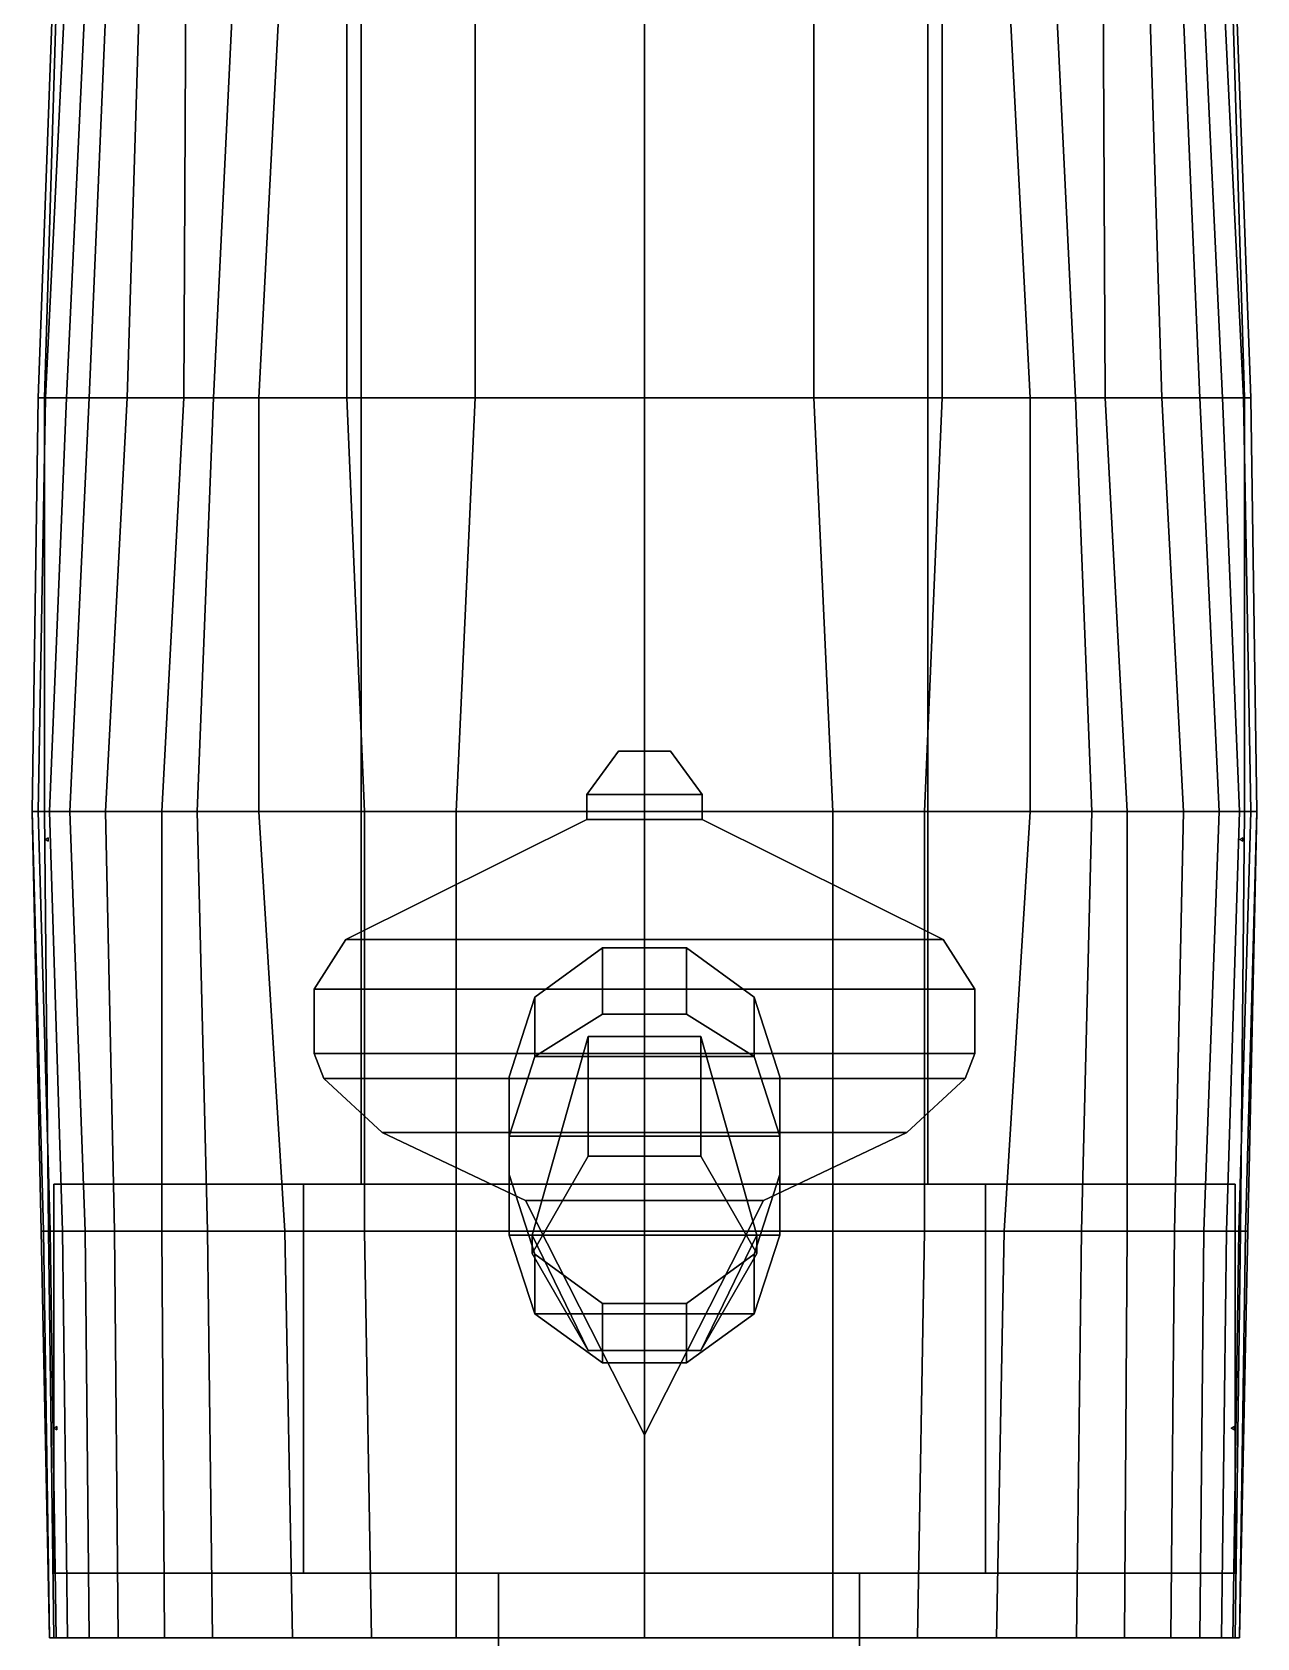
# Model space of a CAD drawing. Extents: x -6 to 6, y -57 to 57.
# Drawn here: x -6.38 to 6.38, y -8.95 to 7.77 of the extents above; entities that cross this region are included whole.
import ezdxf

# ---------------------------------------------------------------- set-up
doc = ezdxf.new("R2010")
doc.units = 0
doc.layers.get('0').update_dxf_attribs({"linetype": 'CONTINUOUS'})

msp = doc.modelspace()

# ---------------------------------------------------------------- linework, layer by layer
for points in [[(-2.95, 13.24, 6.2), (-2.95, 13.24, 4.01), (-2.95, -4.23, 3.33), (-2.95, -4.23, 5.58)], [(2.95, -4.23, 5.58), (2.95, 13.24, 6.2), (-2.95, 13.24, 6.2), (-2.95, -4.23, 5.58)], [(2.95, -4.23, 3.33), (2.95, 13.24, 4.01), (2.95, 13.24, 6.2), (2.95, -4.23, 5.58)], [(-6.159, 8.256, 1.963), (-6.03, 8.256, 0.4), (-6.237, 3.959, 0.4), (-6.315, 3.959, 1.683)], [(-6.118, 8.256, 3.842), (-6.159, 8.256, 2.926), (-6.315, 3.959, 2.517), (-6.247, 3.959, 3.661)], [(-6.159, 8.256, 2.926), (-6.159, 8.256, 1.963), (-6.315, 3.959, 1.683), (-6.315, 3.959, 2.517)], [(6.118, 8.256, 3.842), (-6.118, 8.256, 3.842), (-6.247, 3.959, 3.661), (6.247, 3.959, 3.661)], [(-6.03, 8.256, 0.4), (-5.818, 8.256, -0.754), (-6.02, 3.959, -0.754), (-6.237, 3.959, 0.4)], [(-5.818, 8.256, -0.754), (-5.6, 8.256, -1.432), (-5.782, 3.959, -1.432), (-6.02, 3.959, -0.754)], [(-5.6, 8.256, -1.432), (-5.254, 8.256, -2.111), (-5.388, 3.959, -2.111), (-5.782, 3.959, -1.432)], [(-5.254, 8.256, -2.111), (-4.777, 8.256, -2.69), (-4.798, 3.959, -2.789), (-5.388, 3.959, -2.111)], [(-4.777, 8.256, -2.69), (-4.281, 8.256, -3.027), (-4.488, 3.959, -3.027), (-4.798, 3.959, -2.789)], [(-4.281, 8.256, -3.027), (-3.794, 8.256, -3.275), (-4.017, 3.959, -3.275), (-4.488, 3.959, -3.027)], [(-3.794, 8.256, -3.275), (-3.1, 8.256, -3.534), (-3.1, 3.959, -3.632), (-4.017, 3.959, -3.275)], [(-3.1, 8.256, -3.534), (-1.765, 8.256, -3.855), (-1.765, 3.959, -3.891), (-3.1, 3.959, -3.632)], [(0, 3.959, -3.974), (-1.765, 3.959, -3.891), (-1.765, 8.256, -3.855), (0, 8.256, -3.974)], [(0, 8.256, -3.974), (1.765, 8.256, -3.855), (1.765, 3.959, -3.891), (0, 3.959, -3.974)], [(3.1, 3.959, -3.632), (1.765, 3.959, -3.891), (1.765, 8.256, -3.855), (3.1, 8.256, -3.534)], [(4.017, 3.959, -3.275), (3.1, 3.959, -3.632), (3.1, 8.256, -3.534), (3.794, 8.256, -3.275)], [(4.488, 3.959, -3.027), (4.017, 3.959, -3.275), (3.794, 8.256, -3.275), (4.281, 8.256, -3.027)], [(4.798, 3.959, -2.789), (4.488, 3.959, -3.027), (4.281, 8.256, -3.027), (4.777, 8.256, -2.69)], [(5.388, 3.959, -2.111), (4.798, 3.959, -2.789), (4.777, 8.256, -2.69), (5.254, 8.256, -2.111)], [(5.782, 3.959, -1.432), (5.388, 3.959, -2.111), (5.254, 8.256, -2.111), (5.6, 8.256, -1.432)], [(6.02, 3.959, -0.754), (5.782, 3.959, -1.432), (5.6, 8.256, -1.432), (5.818, 8.256, -0.754)], [(6.237, 3.959, 0.4), (6.02, 3.959, -0.754), (5.818, 8.256, -0.754), (6.03, 8.256, 0.4)], [(6.315, 3.959, 1.683), (6.237, 3.959, 0.4), (6.03, 8.256, 0.4), (6.159, 8.256, 1.963)], [(6.247, 3.959, 3.661), (6.315, 3.959, 2.517), (6.159, 8.256, 2.926), (6.118, 8.256, 3.842)], [(6.315, 3.959, 2.517), (6.315, 3.959, 1.683), (6.159, 8.256, 1.963), (6.159, 8.256, 2.926)], [(-6.247, 3.959, 3.661), (-6.315, 3.959, 2.517), (-6.377, -0.349, 1.911), (-6.247, -0.349, 3.547)], [(-6.315, 3.959, 2.517), (-6.315, 3.959, 1.683), (-6.377, -0.349, 0.923), (-6.377, -0.349, 1.911)], [(-6.315, 3.959, 1.683), (-6.237, 3.959, 0.4), (-6.315, -0.349, 0.058), (-6.377, -0.349, 0.923)], [(-6.237, 3.959, 0.4), (-6.02, 3.959, -0.754), (-6.196, -0.349, -0.754), (-6.315, -0.349, 0.058)], [(6.247, 3.959, 3.661), (-6.247, 3.959, 3.661), (-6.247, -0.349, 3.547), (6.247, -0.349, 3.547)], [(-6.02, 3.959, -0.754), (-5.782, 3.959, -1.432), (-5.983, -0.349, -1.432), (-6.196, -0.349, -0.754)], [(-5.782, 3.959, -1.432), (-5.388, 3.959, -2.111), (-5.611, -0.349, -2.111), (-5.983, -0.349, -1.432)], [(-5.388, 3.959, -2.111), (-4.798, 3.959, -2.789), (-5.026, -0.349, -2.789), (-5.611, -0.349, -2.111)], [(-4.798, 3.959, -2.789), (-4.488, 3.959, -3.027), (-4.658, -0.349, -3.027), (-5.026, -0.349, -2.789)], [(-4.488, 3.959, -3.027), (-4.017, 3.959, -3.275), (-4.017, -0.349, -3.358), (-4.658, -0.349, -3.027)], [(-4.017, 3.959, -3.275), (-3.1, 3.959, -3.632), (-2.914, -0.349, -3.663), (-4.017, -0.349, -3.358)], [(-3.1, 3.959, -3.632), (-1.765, 3.959, -3.891), (-1.962, -0.349, -3.829), (-2.914, -0.349, -3.663)], [(0, -0.349, -3.974), (-1.962, -0.349, -3.829), (-1.765, 3.959, -3.891), (0, 3.959, -3.974)], [(0, 3.959, -3.974), (1.765, 3.959, -3.891), (1.962, -0.349, -3.829), (0, -0.349, -3.974)], [(2.914, -0.349, -3.663), (1.962, -0.349, -3.829), (1.765, 3.959, -3.891), (3.1, 3.959, -3.632)], [(4.017, -0.349, -3.358), (2.914, -0.349, -3.663), (3.1, 3.959, -3.632), (4.017, 3.959, -3.275)], [(4.658, -0.349, -3.027), (4.017, -0.349, -3.358), (4.017, 3.959, -3.275), (4.488, 3.959, -3.027)], [(5.026, -0.349, -2.789), (4.658, -0.349, -3.027), (4.488, 3.959, -3.027), (4.798, 3.959, -2.789)], [(5.611, -0.349, -2.111), (5.026, -0.349, -2.789), (4.798, 3.959, -2.789), (5.388, 3.959, -2.111)], [(5.983, -0.349, -1.432), (5.611, -0.349, -2.111), (5.388, 3.959, -2.111), (5.782, 3.959, -1.432)], [(6.196, -0.349, -0.754), (5.983, -0.349, -1.432), (5.782, 3.959, -1.432), (6.02, 3.959, -0.754)], [(6.315, -0.349, 0.058), (6.196, -0.349, -0.754), (6.02, 3.959, -0.754), (6.237, 3.959, 0.4)], [(6.377, -0.349, 0.923), (6.315, -0.349, 0.058), (6.237, 3.959, 0.4), (6.315, 3.959, 1.683)], [(6.247, -0.349, 3.547), (6.377, -0.349, 1.911), (6.315, 3.959, 2.517), (6.247, 3.959, 3.661)], [(6.377, -0.349, 1.911), (6.377, -0.349, 0.923), (6.315, 3.959, 1.683), (6.315, 3.959, 2.517)], [(-0.6, -0.17, 9.04), (-0.27, 0.28, 9.04), (0.27, 0.28, 9.04), (0.6, -0.17, 9.04)], [(0.6, -0.17, 9.04), (0.27, 0.28, 9.04), (-0.27, 0.28, 9.04), (-0.6, -0.17, 9.04)], [(-0.6, -0.43, 9.04), (-0.6, -0.17, 9.04), (0.6, -0.17, 9.04), (0.6, -0.43, 9.04)], [(0.6, -0.43, 9.04), (0.6, -0.17, 9.04), (-0.6, -0.17, 9.04), (-0.6, -0.43, 9.04)], [(-6.247, -0.349, 3.547), (-6.377, -0.349, 1.911), (-6.284, -4.717, 1.911), (-6.206, -4.717, 3.402)], [(-6.377, -0.349, 1.911), (-6.377, -0.349, 0.923), (-6.258, -4.717, 0.923), (-6.284, -4.717, 1.911)], [(-6.377, -0.349, 0.923), (-6.315, -0.349, 0.058), (-6.19, -4.717, 0.058), (-6.258, -4.717, 0.923)], [(-6.315, -0.349, 0.058), (-6.196, -0.349, -0.754), (-6.061, -4.717, -0.754), (-6.19, -4.717, 0.058)], [(6.247, -0.349, 3.547), (-6.247, -0.349, 3.547), (-6.206, -4.717, 3.402), (6.206, -4.717, 3.402)], [(-6.196, -0.349, -0.754), (-5.983, -0.349, -1.432), (-5.823, -4.717, -1.432), (-6.061, -4.717, -0.754)], [(-5.983, -0.349, -1.432), (-5.611, -0.349, -2.111), (-5.518, -4.717, -2.023), (-5.823, -4.717, -1.432)], [(-5.611, -0.349, -2.111), (-5.026, -0.349, -2.789), (-5.026, -4.717, -2.576), (-5.518, -4.717, -2.023)], [(-5.026, -0.349, -2.789), (-4.658, -0.349, -3.027), (-4.55, -4.717, -2.975), (-5.026, -4.717, -2.576)], [(-4.658, -0.349, -3.027), (-4.017, -0.349, -3.358), (-3.747, -4.717, -3.358), (-4.55, -4.717, -2.975)], [(-4.017, -0.349, -3.358), (-2.914, -0.349, -3.663), (-2.914, -4.717, -3.575), (-3.747, -4.717, -3.358)], [(3.11, -1.68, 9.04), (0.6, -0.43, 9.04), (-0.6, -0.43, 9.04), (-3.11, -1.68, 9.04)], [(-3.11, -1.68, 9.04), (-0.6, -0.43, 9.04), (0.6, -0.43, 9.04), (3.11, -1.68, 9.04)], [(-2.914, -0.349, -3.663), (-1.962, -0.349, -3.829), (-1.962, -4.717, -3.782), (-2.914, -4.717, -3.575)], [(0, -4.717, -3.974), (-1.962, -4.717, -3.782), (-1.962, -0.349, -3.829), (0, -0.349, -3.974)], [(0, -0.349, -3.974), (1.962, -0.349, -3.829), (1.962, -4.717, -3.782), (0, -4.717, -3.974)], [(2.914, -4.717, -3.575), (1.962, -4.717, -3.782), (1.962, -0.349, -3.829), (2.914, -0.349, -3.663)], [(3.747, -4.717, -3.358), (2.914, -4.717, -3.575), (2.914, -0.349, -3.663), (4.017, -0.349, -3.358)], [(4.55, -4.717, -2.975), (3.747, -4.717, -3.358), (4.017, -0.349, -3.358), (4.658, -0.349, -3.027)], [(5.026, -4.717, -2.576), (4.55, -4.717, -2.975), (4.658, -0.349, -3.027), (5.026, -0.349, -2.789)], [(5.518, -4.717, -2.023), (5.026, -4.717, -2.576), (5.026, -0.349, -2.789), (5.611, -0.349, -2.111)], [(5.823, -4.717, -1.432), (5.518, -4.717, -2.023), (5.611, -0.349, -2.111), (5.983, -0.349, -1.432)], [(6.061, -4.717, -0.754), (5.823, -4.717, -1.432), (5.983, -0.349, -1.432), (6.196, -0.349, -0.754)], [(6.19, -4.717, 0.058), (6.061, -4.717, -0.754), (6.196, -0.349, -0.754), (6.315, -0.349, 0.058)], [(6.258, -4.717, 0.923), (6.19, -4.717, 0.058), (6.315, -0.349, 0.058), (6.377, -0.349, 0.923)], [(6.206, -4.717, 3.402), (6.284, -4.717, 1.911), (6.377, -0.349, 1.911), (6.247, -0.349, 3.547)], [(6.284, -4.717, 1.911), (6.258, -4.717, 0.923), (6.377, -0.349, 0.923), (6.377, -0.349, 1.911)], [(-6.21, -0.623, 3.53), (-6.24, -0.64, 3.53), (-6.24, -0.64, 4.53), (-6.21, -0.623, 4.53)], [(-6.24, -0.64, 3.53), (-6.21, -0.657, 3.53), (-6.21, -0.657, 4.53), (-6.24, -0.64, 4.53)], [(-6.21, -0.657, 3.53), (-6.21, -0.623, 3.53), (-6.21, -0.623, 4.53), (-6.21, -0.657, 4.53)], [(6.23, -0.623, 3.53), (6.2, -0.64, 3.53), (6.2, -0.64, 4.53), (6.23, -0.623, 4.53)], [(6.2, -0.64, 3.53), (6.23, -0.657, 3.53), (6.23, -0.657, 4.53), (6.2, -0.64, 4.53)], [(6.23, -0.657, 3.53), (6.23, -0.623, 3.53), (6.23, -0.623, 4.53), (6.23, -0.657, 4.53)], [(-3.44, -2.2, 9.04), (-3.11, -1.68, 9.04), (3.11, -1.68, 9.04), (3.44, -2.2, 9.04)], [(3.44, -2.2, 9.04), (3.11, -1.68, 9.04), (-3.11, -1.68, 9.04), (-3.44, -2.2, 9.04)], [(-0.436, -1.769, 6.35), (-1.141, -2.281, 6.35), (-1.141, -2.9, 12.3), (-0.436, -2.46, 12.34)], [(-0.436, -1.769, 5.66), (-1.141, -2.281, 5.64), (-1.141, -2.281, 6.35), (-0.436, -1.769, 6.35)], [(0.436, -1.769, 6.35), (-0.436, -1.769, 6.35), (-0.436, -2.46, 12.34), (0.436, -2.46, 12.34)], [(0.436, -1.769, 5.66), (-0.436, -1.769, 5.66), (-0.436, -1.769, 6.35), (0.436, -1.769, 6.35)], [(1.141, -2.281, 6.35), (0.436, -1.769, 6.35), (0.436, -2.46, 12.34), (1.141, -2.9, 12.3)], [(1.141, -2.281, 5.64), (0.436, -1.769, 5.66), (0.436, -1.769, 6.35), (1.141, -2.281, 6.35)], [(3.44, -2.87, 9.04), (3.44, -2.2, 9.04), (-3.44, -2.2, 9.04), (-3.44, -2.87, 9.04)], [(-3.44, -2.87, 9.04), (-3.44, -2.2, 9.04), (3.44, -2.2, 9.04), (3.44, -2.87, 9.04)], [(-1.141, -2.281, 6.35), (-1.41, -3.11, 6.35), (-1.41, -3.73, 12.23), (-1.141, -2.9, 12.3)], [(-1.141, -2.281, 5.64), (-1.41, -3.11, 5.61), (-1.41, -3.11, 6.35), (-1.141, -2.281, 6.35)], [(1.41, -3.11, 6.35), (1.141, -2.281, 6.35), (1.141, -2.9, 12.3), (1.41, -3.73, 12.23)], [(1.41, -3.11, 5.61), (1.141, -2.281, 5.64), (1.141, -2.281, 6.35), (1.41, -3.11, 6.35)], [(-1.141, -2.9, 12.3), (1.141, -2.9, 12.3), (0.436, -2.46, 12.34), (-0.436, -2.46, 12.34)], [(-1.17, -4.76, 12.13), (-0.585, -2.69, 12.31), (-0.585, -3.937, 14.02), (-1.17, -4.95, 13.33)], [(-0.585, -2.69, 12.31), (-1.17, -4.76, 12.13), (-1.17, -4.95, 13.33), (-0.585, -3.937, 14.02)], [(-0.585, -2.69, 12.31), (0.585, -2.69, 12.31), (0.585, -3.937, 14.02), (-0.585, -3.937, 14.02)], [(0.585, -2.69, 12.31), (-0.585, -2.69, 12.31), (-0.585, -3.937, 14.02), (0.585, -3.937, 14.02)], [(0.585, -2.69, 12.31), (1.17, -4.76, 12.13), (1.17, -4.95, 13.33), (0.585, -3.937, 14.02)], [(1.17, -4.76, 12.13), (0.585, -2.69, 12.31), (0.585, -3.937, 14.02), (1.17, -4.95, 13.33)], [(-3.34, -3.13, 9.04), (-3.44, -2.87, 9.04), (3.44, -2.87, 9.04), (3.34, -3.13, 9.04)], [(3.34, -3.13, 9.04), (3.44, -2.87, 9.04), (-3.44, -2.87, 9.04), (-3.34, -3.13, 9.04)], [(-1.41, -3.73, 12.23), (1.41, -3.73, 12.23), (1.141, -2.9, 12.3), (-1.141, -2.9, 12.3)], [(2.73, -3.69, 9.04), (3.34, -3.13, 9.04), (-3.34, -3.13, 9.04), (-2.73, -3.69, 9.04)], [(-2.73, -3.69, 9.04), (-3.34, -3.13, 9.04), (3.34, -3.13, 9.04), (2.73, -3.69, 9.04)], [(-1.41, -3.11, 6.35), (-1.41, -4.13, 6.35), (-1.41, -4.76, 12.13), (-1.41, -3.73, 12.23)], [(-1.41, -3.11, 5.61), (-1.41, -4.13, 5.58), (-1.41, -4.13, 6.35), (-1.41, -3.11, 6.35)], [(1.41, -4.13, 6.35), (1.41, -3.11, 6.35), (1.41, -3.73, 12.23), (1.41, -4.76, 12.13)], [(1.41, -4.13, 5.58), (1.41, -3.11, 5.61), (1.41, -3.11, 6.35), (1.41, -4.13, 6.35)], [(-1.24, -4.4, 9.04), (-2.73, -3.69, 9.04), (2.73, -3.69, 9.04), (1.24, -4.4, 9.04)], [(1.24, -4.4, 9.04), (2.73, -3.69, 9.04), (-2.73, -3.69, 9.04), (-1.24, -4.4, 9.04)], [(-1.41, -4.76, 12.13), (1.41, -4.76, 12.13), (1.41, -3.73, 12.23), (-1.41, -3.73, 12.23)], [(-1.41, -4.13, 6.35), (-1.141, -4.959, 6.35), (-1.141, -5.58, 12.07), (-1.41, -4.76, 12.13)], [(-1.41, -4.13, 5.58), (-1.141, -4.959, 5.55), (-1.141, -4.959, 6.35), (-1.41, -4.13, 6.35)], [(1.141, -4.959, 6.35), (1.41, -4.13, 6.35), (1.41, -4.76, 12.13), (1.141, -5.58, 12.07)], [(1.141, -4.959, 5.55), (1.41, -4.13, 5.58), (1.41, -4.13, 6.35), (1.141, -4.959, 6.35)], [(-3.55, -8.28, 5.46), (-3.55, -4.23, 5.58), (-6.15, -4.23, 5.58), (-6.15, -8.28, 5.46)], [(-6.15, -8.28, 5.46), (-6.15, -4.23, 5.58), (-3.55, -4.23, 5.58), (-3.55, -8.28, 5.46)], [(-6.15, -8.28, 5.46), (-6.15, -4.23, 5.58), (-6.15, -4.23, 6.48), (-6.15, -8.28, 6.4)], [(-6.15, -8.28, 6.4), (-6.15, -4.23, 6.48), (-6.15, -4.23, 5.58), (-6.15, -8.28, 5.46)], [(-6.15, -4.23, 5.58), (-2.95, -4.23, 5.58), (-2.95, -4.23, 6.48), (-6.15, -4.23, 6.48)], [(-6.15, -4.23, 6.48), (-2.95, -4.23, 6.48), (-2.95, -4.23, 5.58), (-6.15, -4.23, 5.58)], [(-3.55, -4.23, 5.58), (-3.55, -4.23, 3.41), (-3.55, -8.28, 3.24), (-3.55, -8.28, 5.46)], [(3.55, -8.28, 5.46), (3.55, -4.23, 5.58), (-3.55, -4.23, 5.58), (-3.55, -8.28, 5.46)], [(-2.95, -4.23, 3.33), (-3.55, -4.23, 3.41), (-3.55, -4.23, 5.58), (-2.95, -4.23, 5.58)], [(3.55, -4.23, 3.41), (2.95, -4.23, 3.33), (2.95, -4.23, 5.58), (3.55, -4.23, 5.58)], [(6.15, -4.23, 6.48), (2.95, -4.23, 6.48), (2.95, -4.23, 5.58), (6.15, -4.23, 5.58)], [(6.15, -4.23, 5.58), (2.95, -4.23, 5.58), (2.95, -4.23, 6.48), (6.15, -4.23, 6.48)], [(3.55, -8.28, 3.24), (3.55, -4.23, 3.41), (3.55, -4.23, 5.58), (3.55, -8.28, 5.46)], [(6.15, -8.28, 5.46), (6.15, -4.23, 5.58), (3.55, -4.23, 5.58), (3.55, -8.28, 5.46)], [(3.55, -8.28, 5.46), (3.55, -4.23, 5.58), (6.15, -4.23, 5.58), (6.15, -8.28, 5.46)], [(6.15, -8.28, 6.4), (6.15, -4.23, 6.48), (6.15, -4.23, 5.58), (6.15, -8.28, 5.46)], [(6.15, -8.28, 5.46), (6.15, -4.23, 5.58), (6.15, -4.23, 6.48), (6.15, -8.28, 6.4)], [(0, -6.84, 9.04), (1.24, -4.4, 9.04), (-1.24, -4.4, 9.04), (0, -6.84, 9.04)], [(0, -6.84, 9.04), (-1.24, -4.4, 9.04), (1.24, -4.4, 9.04), (0, -6.84, 9.04)], [(-6.206, -4.717, 3.402), (-6.284, -4.717, 1.911), (-6.196, -8.954, 1.911), (-6.149, -8.954, 3.221)], [(-6.284, -4.717, 1.911), (-6.258, -4.717, 0.923), (-6.196, -8.954, 0.923), (-6.196, -8.954, 1.911)], [(-6.258, -4.717, 0.923), (-6.19, -4.717, 0.058), (-6.128, -8.954, 0.058), (-6.196, -8.954, 0.923)], [(6.206, -4.717, 3.402), (-6.206, -4.717, 3.402), (-6.149, -8.954, 3.221), (6.149, -8.954, 3.221)], [(-6.19, -4.717, 0.058), (-6.061, -4.717, -0.754), (-6.009, -8.954, -0.754), (-6.128, -8.954, 0.058)], [(-6.061, -4.717, -0.754), (-5.823, -4.717, -1.432), (-5.782, -8.954, -1.432), (-6.009, -8.954, -0.754)], [(-5.823, -4.717, -1.432), (-5.518, -4.717, -2.023), (-5.481, -8.954, -2.023), (-5.782, -8.954, -1.432)], [(-5.518, -4.717, -2.023), (-5.026, -4.717, -2.576), (-5, -8.954, -2.576), (-5.481, -8.954, -2.023)], [(-5.026, -4.717, -2.576), (-4.55, -4.717, -2.975), (-4.498, -8.954, -2.975), (-5, -8.954, -2.576)], [(-4.55, -4.717, -2.975), (-3.747, -4.717, -3.358), (-3.665, -8.954, -3.358), (-4.498, -8.954, -2.975)], [(-3.747, -4.717, -3.358), (-2.914, -4.717, -3.575), (-2.842, -8.954, -3.575), (-3.665, -8.954, -3.358)], [(-2.914, -4.717, -3.575), (-1.962, -4.717, -3.782), (-1.962, -8.954, -3.762), (-2.842, -8.954, -3.575)], [(0, -8.954, -3.974), (-1.962, -8.954, -3.762), (-1.962, -4.717, -3.782), (0, -4.717, -3.974)], [(-1.141, -5.58, 12.07), (1.141, -5.58, 12.07), (1.41, -4.76, 12.13), (-1.41, -4.76, 12.13)], [(-0.585, -5.963, 12.04), (-1.17, -4.76, 12.13), (-1.17, -4.95, 13.33), (-0.585, -5.963, 12.66)], [(-1.17, -4.76, 12.13), (-0.585, -5.963, 12.04), (-0.585, -5.963, 12.66), (-1.17, -4.95, 13.33)], [(0, -4.717, -3.974), (1.962, -4.717, -3.782), (1.962, -8.954, -3.762), (0, -8.954, -3.974)], [(1.17, -4.76, 12.13), (0.585, -5.963, 12.04), (0.585, -5.963, 12.66), (1.17, -4.95, 13.33)], [(0.585, -5.963, 12.04), (1.17, -4.76, 12.13), (1.17, -4.95, 13.33), (0.585, -5.963, 12.66)], [(2.842, -8.954, -3.575), (1.962, -8.954, -3.762), (1.962, -4.717, -3.782), (2.914, -4.717, -3.575)], [(3.665, -8.954, -3.358), (2.842, -8.954, -3.575), (2.914, -4.717, -3.575), (3.747, -4.717, -3.358)], [(4.498, -8.954, -2.975), (3.665, -8.954, -3.358), (3.747, -4.717, -3.358), (4.55, -4.717, -2.975)], [(5, -8.954, -2.576), (4.498, -8.954, -2.975), (4.55, -4.717, -2.975), (5.026, -4.717, -2.576)], [(5.481, -8.954, -2.023), (5, -8.954, -2.576), (5.026, -4.717, -2.576), (5.518, -4.717, -2.023)], [(5.782, -8.954, -1.432), (5.481, -8.954, -2.023), (5.518, -4.717, -2.023), (5.823, -4.717, -1.432)], [(6.009, -8.954, -0.754), (5.782, -8.954, -1.432), (5.823, -4.717, -1.432), (6.061, -4.717, -0.754)], [(6.128, -8.954, 0.058), (6.009, -8.954, -0.754), (6.061, -4.717, -0.754), (6.19, -4.717, 0.058)], [(6.196, -8.954, 0.923), (6.128, -8.954, 0.058), (6.19, -4.717, 0.058), (6.258, -4.717, 0.923)], [(6.149, -8.954, 3.221), (6.196, -8.954, 1.911), (6.284, -4.717, 1.911), (6.206, -4.717, 3.402)], [(6.196, -8.954, 1.911), (6.196, -8.954, 0.923), (6.258, -4.717, 0.923), (6.284, -4.717, 1.911)], [(-1.141, -4.959, 6.35), (-0.436, -5.471, 6.35), (-0.436, -6.09, 12.03), (-1.141, -5.58, 12.07)], [(-1.141, -4.959, 5.55), (-0.436, -5.471, 5.54), (-0.436, -5.471, 6.35), (-1.141, -4.959, 6.35)], [(0.436, -5.471, 6.35), (1.141, -4.959, 6.35), (1.141, -5.58, 12.07), (0.436, -6.09, 12.03)], [(0.436, -5.471, 5.54), (1.141, -4.959, 5.55), (1.141, -4.959, 6.35), (0.436, -5.471, 6.35)], [(-0.436, -5.471, 6.35), (0.436, -5.471, 6.35), (0.436, -6.09, 12.03), (-0.436, -6.09, 12.03)], [(-0.436, -5.471, 5.54), (0.436, -5.471, 5.54), (0.436, -5.471, 6.35), (-0.436, -5.471, 6.35)], [(-0.436, -6.09, 12.03), (0.436, -6.09, 12.03), (1.141, -5.58, 12.07), (-1.141, -5.58, 12.07)], [(0.585, -5.963, 12.04), (-0.585, -5.963, 12.04), (-0.585, -5.963, 12.66), (0.585, -5.963, 12.66)], [(-0.585, -5.963, 12.04), (0.585, -5.963, 12.04), (0.585, -5.963, 12.66), (-0.585, -5.963, 12.66)], [(-6.12, -6.753, 3.31), (-6.15, -6.77, 3.31), (-6.15, -6.77, 4.31), (-6.12, -6.753, 4.31)], [(-6.15, -6.77, 3.31), (-6.12, -6.787, 3.31), (-6.12, -6.787, 4.31), (-6.15, -6.77, 4.31)], [(-6.12, -6.787, 3.31), (-6.12, -6.753, 3.31), (-6.12, -6.753, 4.31), (-6.12, -6.787, 4.31)], [(6.14, -6.753, 3.31), (6.11, -6.77, 3.31), (6.11, -6.77, 4.31), (6.14, -6.753, 4.31)], [(6.11, -6.77, 3.31), (6.14, -6.787, 3.31), (6.14, -6.787, 4.31), (6.11, -6.77, 4.31)], [(6.14, -6.787, 3.31), (6.14, -6.753, 3.31), (6.14, -6.753, 4.31), (6.14, -6.787, 4.31)], [(-6.15, -8.28, 5.46), (-2.95, -8.28, 5.46), (-2.95, -8.28, 6.4), (-6.15, -8.28, 6.4)], [(-6.15, -8.28, 6.4), (-2.95, -8.28, 6.4), (-2.95, -8.28, 5.46), (-6.15, -8.28, 5.46)], [(-3.55, -8.28, 5.46), (-3.55, -8.28, 3.24), (-1.52, -8.28, 3.24), (-1.52, -8.28, 5.46)], [(-1.52, -8.28, 5.46), (-1.52, -8.28, 3.24), (-1.52, -12.55, 3.09), (-1.52, -12.55, 5.32)], [(2.24, -12.55, 5.32), (2.24, -8.28, 5.46), (-1.52, -8.28, 5.46), (-1.52, -12.55, 5.32)], [(2.24, -8.28, 5.46), (2.24, -8.28, 3.24), (3.55, -8.28, 3.24), (3.55, -8.28, 5.46)], [(2.24, -12.55, 3.09), (2.24, -8.28, 3.24), (2.24, -8.28, 5.46), (2.24, -12.55, 5.32)], [(6.15, -8.28, 6.4), (2.95, -8.28, 6.4), (2.95, -8.28, 5.46), (6.15, -8.28, 5.46)], [(6.15, -8.28, 5.46), (2.95, -8.28, 5.46), (2.95, -8.28, 6.4), (6.15, -8.28, 6.4)]]:
    msp.add_3dface(points)

doc.saveas('drawing.dxf')
